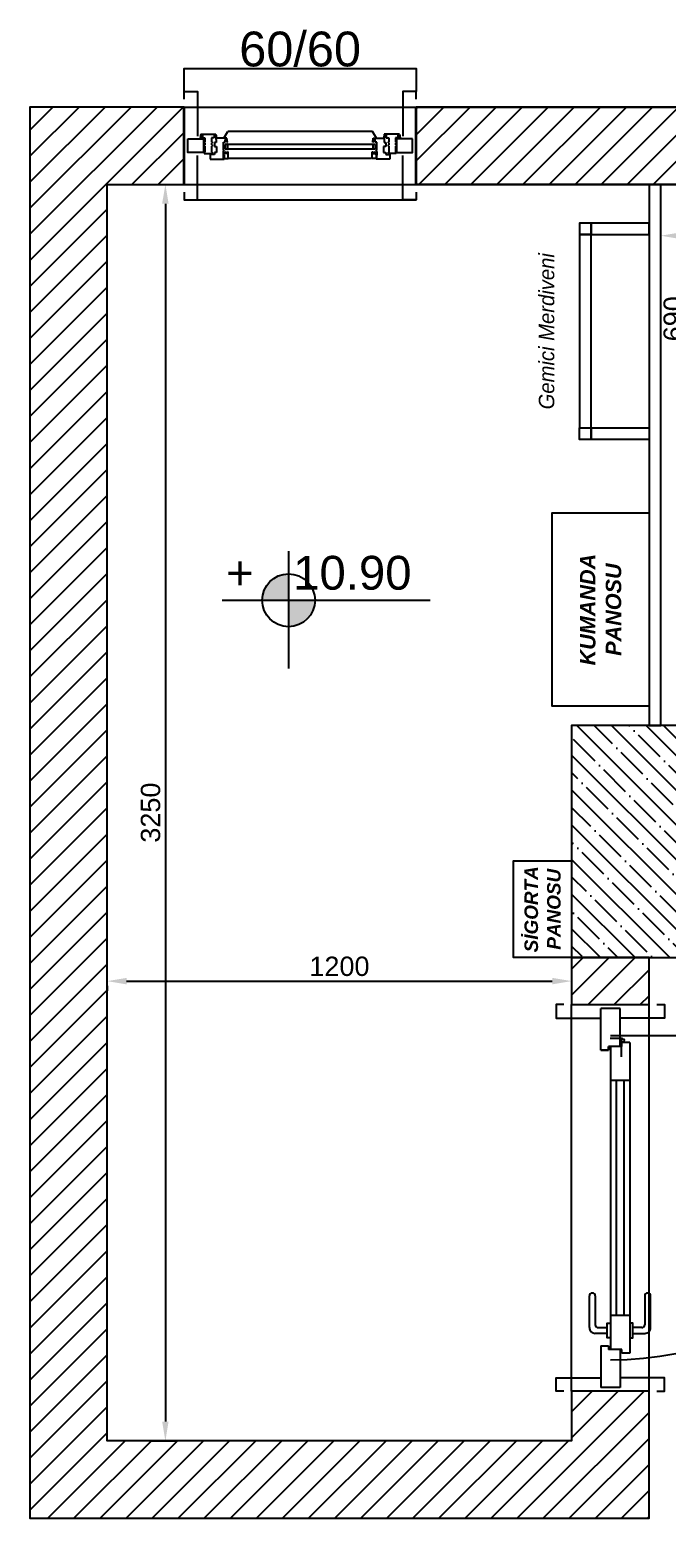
# Model space of a CAD drawing. Header units: millimetres. Extents: x 0 to 4434, y 0 to 3850.
# Drawn here: x 0 to 1647, y 0 to 3850 of the extents above; entities that cross this region are included whole.
import ezdxf
from ezdxf.enums import TextEntityAlignment as Align

# ---------------------------------------------------------------- set-up
doc = ezdxf.new("R2010")
doc.units = ezdxf.units.MM
doc.linetypes.add('CENTERX2', pattern=[4, 2.5, -0.5, 0.5, -0.5])
for name, color, linetype in [('DEMİR-ÇELİK', 3, 'Continuous'), ('duvar-kesim', 7, 'Continuous'), ('KAPI', 3, 'Continuous'), ('penc-yazi', 7, 'Continuous'), ('pencere', 7, 'Continuous'), ('TARAMA', 251, 'CENTERX2'), ('TUĞLA DUVAR', 251, 'Continuous'), ('Yazılar', 70, 'Continuous')]:
    doc.layers.add(name, color=color, linetype=linetype)
doc.layers.add('DUVAR', color=255, linetype='Continuous', lineweight=35)
doc.layers.add('KOLON', color=2, linetype='Continuous', lineweight=25)
doc.styles.add('autodim', font='arial.ttf')
doc.styles.get("Standard").update_dxf_attribs({"font": 'arial.ttf'})
doc.dimstyles.new('DimStyleALP', dxfattribs={"dimscale": 20, "dimtxt": 2.5, "dimasz": 2.5, "dimexe": 1.25, "dimexo": 0.625, "dimtad": 1, "dimdsep": 46, "dimtxsty": 'Standard', "dimcen": 2.5, "dimclrd": 60, "dimclre": 60, "dimadec": 0, "dimazin": 0, "dimtfac": 1, "dimtofl": 0, "dimtmove": 0, "dimatfit": 3, "dimfxl": 1, "dimarcsym": 0})

# ---------------------------------------------------------------- blocks, each defined once
blk = doc.blocks.new('fm-door1')
at = {"linetype": 'Continuous'}
for p, q in [((9, 5), (91, 5)), ((9, 5), (9, 3)), ((19, 5), (19, 0)), ((81, 5), (81, 0)), ((91, 5), (91, 3)), ((0, 2.5), (0, -2.5)), ((10, 2.5), (0, 2.5)), ((7.97, 3.18), (7.97, -0.03)), ((8.4, 2.76), (12.78, 2.76)), ((10, 3), (9, 3)), ((10, 3), (10, -0.5)), ((10, 3), (10, -0.5)), ((10, 0), (90, 0)), ((91, 3), (90, 3)), ((90, 3), (90, -0.5)), ((90, 2.5), (100, 2.5)), ((100, 2.5), (100, -2.5)), ((11, -2.5), (0, -2.5)), ((10, -0.5), (11, -0.5)), ((11, -0.5), (10, -0.5)), ((11, -0.5), (11, -2.5)), ((11, -2.5), (11, -0.5)), ((89, -2.5), (89, -0.5)), ((89, -0.5), (90, -0.5)), ((89, -2.5), (100, -2.5))]:
    blk.add_line(p, q, dxfattribs=at)
at = {"color": 8, "linetype": 'Continuous'}
for p, q in [((19, 3.5), (81, 3.5)), ((19, 1.5), (81, 1.5))]:
    blk.add_line(p, q, dxfattribs=at)
at = {"linetype": 'Continuous'}
for points in [[(85.76, 5.81), (85.76, 8.89, 0.414214), (84.24, 10.41), (75.86, 10.41, 1), (75.86, 8.89), (83.48, 8.89, -0.414214), (84.24, 8.13), (84.24, 5.81)], [(85.76, -0.81), (85.76, -3.89, -0.414214), (84.24, -5.41), (75.86, -5.41, -1), (75.86, -3.89), (83.48, -3.89, 0.414214), (84.24, -3.13), (84.24, -0.81)]]:
    blk.add_lwpolyline(points, format="xyb", dxfattribs=at)
for points in [[(86.9, 5), (86.9, 5.81), (83.1, 5.81), (83.1, 5)], [(86.9, 0), (86.9, -0.81), (83.1, -0.81), (83.1, 0)]]:
    blk.add_lwpolyline(points, dxfattribs=at)
blk.add_circle((8.4, 3.18), 0.426, dxfattribs=at)
blk = doc.blocks.new('fm-win1')
at = {"linetype": 'Continuous'}
for p, q in [((5.7, 3), (5.5, 2)), ((5.5, 2), (5.81, 2)), ((5.7, 3), (12.5, 3)), ((5.81, 2), (5.95, 2.7)), ((5.95, 2.7), (6.46, 2.7)), ((6.46, 2.7), (6.46, 2)), ((6.46, 2), (7.5, 2)), ((7.5, 1), (7.2, 1)), ((7.2, 1), (7.2, 0.7)), ((7.2, 0.7), (7.5, 0.7)), ((7.5, 0.2), (7.2, 0.2)), ((7.2, 0.2), (7.2, -0.1)), ((7.5, 2), (7.5, 1)), ((7.5, 0.7), (7.5, 0.2)), ((11.74, 2), (10.5, 2)), ((10.5, 2), (10.5, 1)), ((10.5, 1), (10.8, 1)), ((10.5, 0.7), (10.5, 0.2)), ((10.8, 0.7), (10.5, 0.7)), ((10.5, 0.2), (10.8, 0.2)), ((10.8, 1), (10.8, 0.7)), ((10.8, 0.2), (10.8, -0.1)), ((12.25, 2.7), (11.74, 2.7)), ((11.74, 2.7), (11.74, 2)), ((12.6, 0.8), (11.8, 0.8)), ((11.8, 0.8), (11.8, -0.2)), ((12.39, 2), (12.25, 2.7)), ((12.7, 2), (12.39, 2)), ((12.5, 3), (12.7, 2)), ((17.4, 1.9), (12.5, 1.9)), ((12.5, 1.9), (12.5, 1.6)), ((12.5, 1.6), (12.6, 1.6)), ((12.6, 1.6), (12.6, 0.8)), ((15.8, 0.9), (16.64, 0.9)), ((15.8, -1.25), (15.8, 0.9)), ((16.64, 1.6), (17.15, 1.6)), ((16.64, 0.9), (16.64, 1.6)), ((17.15, 1.6), (17.29, 0.9)), ((17.29, 0.9), (17.6, 0.9)), ((17.6, 0.9), (17.4, 1.9)), ((82.4, 0.9), (82.6, 1.9)), ((82.71, 0.9), (82.4, 0.9)), ((82.6, 1.9), (87.5, 1.9)), ((82.85, 1.6), (82.71, 0.9)), ((83.36, 1.6), (82.85, 1.6)), ((83.36, 0.9), (83.36, 1.6)), ((84.2, 0.9), (83.36, 0.9)), ((84.2, -1.25), (84.2, 0.9)), ((87.5, 3), (87.3, 2)), ((87.3, 2), (87.61, 2)), ((87.4, 1.6), (87.4, 0.8)), ((87.5, 1.6), (87.4, 1.6)), ((87.4, 0.8), (88.2, 0.8)), ((94.3, 3), (87.5, 3)), ((87.5, 1.9), (87.5, 1.6)), ((87.61, 2), (87.75, 2.7)), ((87.75, 2.7), (88.26, 2.7)), ((88.2, 0.8), (88.2, -0.2)), ((88.26, 2.7), (88.26, 2)), ((88.26, 2), (89.5, 2)), ((89.5, 1), (89.2, 1)), ((89.2, 1), (89.2, 0.7)), ((89.2, 0.7), (89.5, 0.7)), ((89.5, 0.2), (89.2, 0.2)), ((89.2, 0.2), (89.2, -0.1)), ((89.5, 2), (89.5, 1)), ((89.5, 0.7), (89.5, 0.2)), ((92.5, 2), (92.5, 1)), ((93.54, 2), (92.5, 2)), ((92.5, 1), (92.8, 1)), ((92.8, 0.7), (92.5, 0.7)), ((92.5, 0.7), (92.5, 0.2)), ((92.5, 0.2), (92.8, 0.2)), ((92.8, 1), (92.8, 0.7)), ((92.8, 0.2), (92.8, -0.1)), ((93.54, 2.7), (93.54, 2)), ((94.05, 2.7), (93.54, 2.7)), ((94.19, 2), (94.05, 2.7)), ((94.5, 2), (94.19, 2)), ((94.3, 3), (94.5, 2)), ((7.2, -0.1), (7.5, -0.1)), ((7.5, -1.7), (7.2, -1.7)), ((7.2, -1.7), (7.2, -2)), ((7.2, -2), (10.8, -2)), ((7.5, -0.1), (7.5, -1.7)), ((11.8, -2.25), (10, -2.25)), ((10, -2.25), (10, -3.5)), ((10, -3.5), (16.1, -3.5)), ((10.5, -0.1), (10.5, -1.7)), ((10.8, -0.1), (10.5, -0.1)), ((10.5, -1.7), (10.8, -1.7)), ((10.8, -1.7), (10.8, -2)), ((11.8, -0.2), (12.8, -0.2)), ((12.8, -1.75), (11.8, -1.75)), ((11.8, -1.75), (11.8, -2.25)), ((12.8, -0.2), (12.8, -1.75)), ((16.1, -1.25), (15.8, -1.25)), ((15.8, -1.4), (16.1, -1.4)), ((15.8, -3.2), (15.8, -1.4)), ((16.1, -3.2), (15.8, -3.2)), ((16.1, -1.4), (16.1, -1.25)), ((16.1, -3.5), (16.1, -3.2)), ((83.9, -1.4), (83.9, -1.25)), ((83.9, -1.25), (84.2, -1.25)), ((84.2, -1.4), (83.9, -1.4)), ((83.9, -3.5), (83.9, -3.2)), ((83.9, -3.2), (84.2, -3.2)), ((90, -3.5), (83.9, -3.5)), ((84.2, -3.2), (84.2, -1.4)), ((87.2, -0.2), (87.2, -1.75)), ((88.2, -0.2), (87.2, -0.2)), ((87.2, -1.75), (88.2, -1.75)), ((88.2, -1.75), (88.2, -2.25)), ((88.2, -2.25), (90, -2.25)), ((89.2, -0.1), (89.5, -0.1)), ((89.5, -1.7), (89.2, -1.7)), ((89.2, -1.7), (89.2, -2)), ((92.8, -2), (89.2, -2)), ((89.5, -0.1), (89.5, -1.7)), ((90, -2.25), (90, -3.5)), ((92.8, -0.1), (92.5, -0.1)), ((92.5, -0.1), (92.5, -1.7)), ((92.5, -1.7), (92.8, -1.7)), ((92.8, -1.7), (92.8, -2))]:
    blk.add_line(p, q, dxfattribs=at)
at = {"color": 8, "linetype": 'Continuous'}
for p, q in [((15.95, 1.9), (17.75, 3.7)), ((83.4, 0.28), (16.6, 0.28)), ((16.6, 0.28), (16.6, -0.92)), ((17.6, 0.28), (17.6, -0.92)), ((82.25, 3.7), (17.75, 3.7)), ((84.05, 1.9), (82.25, 3.7)), ((82.4, 0.28), (82.4, -0.92)), ((83.4, 0.28), (83.4, -0.92)), ((15.9, -1.55), (15.9, -2.45)), ((16, -1.55), (15.9, -1.55)), ((15.9, -2.45), (16.2, -2.45)), ((16, -2.15), (16, -1.55)), ((16.8, -2.15), (16, -2.15)), ((16.2, -2.45), (16.2, -3.35)), ((16.2, -3.35), (17.9, -3.35)), ((83.4, -0.92), (16.6, -0.92)), ((16.8, -1.55), (16.8, -2.15)), ((17.1, -1.55), (16.8, -1.55)), ((17.1, -2.05), (17.1, -1.55)), ((17.6, -2.05), (17.1, -2.05)), ((17.6, -1.55), (17.6, -2.05)), ((17.9, -1.55), (17.6, -1.55)), ((17.9, -3.35), (17.9, -1.55)), ((81.85, -3.35), (18.15, -3.35)), ((82.1, -1.55), (82.4, -1.55)), ((82.1, -3.35), (82.1, -1.55)), ((83.8, -3.35), (82.1, -3.35)), ((82.4, -1.55), (82.4, -2.05)), ((82.4, -2.05), (82.9, -2.05)), ((82.9, -2.05), (82.9, -1.55)), ((82.9, -1.55), (83.2, -1.55)), ((83.2, -1.55), (83.2, -2.15)), ((83.2, -2.15), (84, -2.15)), ((84.1, -2.45), (83.8, -2.45)), ((83.8, -2.45), (83.8, -3.35)), ((84, -2.15), (84, -1.55)), ((84, -1.55), (84.1, -1.55)), ((84.1, -1.55), (84.1, -2.45))]:
    blk.add_line(p, q, dxfattribs=at)
at = {"linetype": 'Continuous'}
for points in [[(0, 1.75), (7, 1.75), (7, -1.75), (0, -1.75)], [(100, 1.75), (93, 1.75), (93, -1.75), (100, -1.75)]]:
    blk.add_lwpolyline(points, close=True, dxfattribs=at)
blk = doc.blocks.new('*D13')
at = {"color": 60, "linetype": 'ByBlock', "lineweight": -2, "transparency": 16777216}
for p, q in [((1855, 3447.3), (1675.7, 3447.3)), ((1700.7, 2807.3), (1700.7, 3397.3)), ((1735, 2757.3), (1675.7, 2757.3))]:
    blk.add_line(p, q, dxfattribs=at)
at = {"color": 60, "transparency": 16777216}
for points in [[(1692.4, 3397.3), (1709.1, 3397.3), (1700.7, 3447.3)], [(1692.4, 2807.3), (1709.1, 2807.3), (1700.7, 2757.3)]]:
    blk.add_solid(points, dxfattribs=at)
at = {"layer": 'Defpoints', "color": 0, "transparency": 16777216}
for p in [(1700.7, 3447.3), (1867.5, 3447.3), (1747.5, 2757.3)]:
    blk.add_point(p, dxfattribs=at)
at = {"color": 0, "transparency": 16777216, "insert": (1662.7, 3102.3), "char_height": 50, "attachment_point": 5, "rotation": 90}
blk.add_mtext('690', dxfattribs=at)
blk = doc.blocks.new('*D14')
at = {"color": 60, "linetype": 'ByBlock', "lineweight": -2, "transparency": 16777216}
for p, q in [((311.7, 3450), (375.3, 3450)), ((350.3, 3400), (350.3, 250)), ((311.7, 200), (375.3, 200))]:
    blk.add_line(p, q, dxfattribs=at)
at = {"color": 60, "transparency": 16777216}
for points in [[(341.9, 3400), (358.6, 3400), (350.3, 3450)], [(341.9, 250), (358.6, 250), (350.3, 200)]]:
    blk.add_solid(points, dxfattribs=at)
at = {"layer": 'Defpoints', "color": 0, "transparency": 16777216}
for p in [(299.2, 3450), (299.2, 200), (350.3, 200)]:
    blk.add_point(p, dxfattribs=at)
at = {"color": 0, "transparency": 16777216, "insert": (312.2, 1825), "char_height": 50, "attachment_point": 5, "rotation": 90}
blk.add_mtext('3250', dxfattribs=at)
blk = doc.blocks.new('*D15')
at = {"color": 60, "linetype": 'ByBlock', "lineweight": -2, "transparency": 16777216}
for p, q in [((250, 1389.2), (1350, 1389.2)), ((200, 1376.7), (200, 1364.2)), ((1400, 1376.7), (1400, 1364.2))]:
    blk.add_line(p, q, dxfattribs=at)
at = {"color": 60, "transparency": 16777216}
for points in [[(250, 1397.5), (250, 1380.8), (200, 1389.2)], [(1350, 1397.5), (1350, 1380.8), (1400, 1389.2)]]:
    blk.add_solid(points, dxfattribs=at)
at = {"layer": 'Defpoints', "color": 0, "transparency": 16777216}
for p in [(200, 1389.2), (1400, 1389.2), (1400, 1389.2)]:
    blk.add_point(p, dxfattribs=at)
at = {"color": 0, "transparency": 16777216, "insert": (800, 1427.2), "char_height": 50, "attachment_point": 5}
blk.add_mtext('1200', dxfattribs=at)
blk = doc.blocks.new('*D10')
at = {"color": 60, "linetype": 'ByBlock', "lineweight": -2, "transparency": 16777216}
for p, q in [((15322.8, 25325.8), (15322.8, 25358.3)), ((17342.8, 25333.3), (15372.8, 25333.3)), ((17392.8, 25325.8), (17392.8, 25358.3))]:
    blk.add_line(p, q, dxfattribs=at)
at = {"color": 60, "transparency": 16777216}
for points in [[(15372.8, 25341.6), (15372.8, 25324.9), (15322.8, 25333.3)], [(17342.8, 25341.6), (17342.8, 25324.9), (17392.8, 25333.3)]]:
    blk.add_solid(points, dxfattribs=at)
at = {"layer": 'Defpoints', "color": 0, "transparency": 16777216}
for p in [(15322.8, 25333.3), (15322.8, 25313.3), (17392.8, 25313.3)]:
    blk.add_point(p, dxfattribs=at)
at = {"color": 0, "transparency": 16777216, "insert": (16357.8, 25371.3), "char_height": 50, "attachment_point": 5}
blk.add_mtext('2070', dxfattribs=at)
blk = doc.blocks.new('KotSembol_üstten')
at = {"layer": 'Yazılar'}
h = blk.add_hatch(color=90, dxfattribs=at)
h.paths.add_polyline_path([(310586.75, -151889.03), (310586.75, -151880.59, 0.414214), (310578.31, -151889.03)])
h.paths.add_polyline_path([(310595.18, -151889.03), (310586.75, -151889.03), (310586.75, -151897.46, 0.414214)])
at = {"layer": 'Yazılar', "color": 90}
for p, q in [((310586.75, -151873.3), (310586.75, -151910.77)), ((310565.59, -151889.03), (310631.92, -151889.03))]:
    blk.add_line(p, q, dxfattribs=at)
blk.add_circle((310586.75, -151889.03), 8.43, dxfattribs=at)

msp = doc.modelspace()

# ---------------------------------------------------------------- hatches: boundary and pattern name
at = {"layer": 'TARAMA'}
h = msp.add_hatch(dxfattribs=at)
h.set_pattern_fill('ANSI31', color=256, scale=15)
h.set_pattern_definition([(45, (-13692.77, -2828.585), (-33.67596, 33.67596), [])])
h.paths.add_polyline_path([(398.446, 3450), (398.446, 3650), (0, 3650), (0, 0), (1600, 0), (1600, 328.5), (1400, 328.5), (1400, 200), (200, 200), (200, 3450)])
h.paths.add_polyline_path([(1700, 1700), (4000, 1700), (4000, 1500), (1700, 1500)])
h.paths.add_polyline_path([(4100, 2050), (4300, 2050), (4300, 3650), (998.446, 3650), (998.446, 3450), (4100, 3450)])
edge = h.paths.add_edge_path(flags=17)
edge.add_line((1400.01, 1450), (1400, 1328.5))
edge.add_line((1400, 1328.5), (1600, 1328.5))
edge.add_line((1600, 1328.5), (1600, 1450))
edge.add_line((1600, 1450), (1400.01, 1450.016))
h = msp.add_hatch(dxfattribs=at)
h.set_pattern_fill('ANSI35', color=256, scale=10, angle=90, style=0)
h.set_pattern_definition([(135, (-2103803.4, 187018.3), (-44.9012806, -44.9012806), []), (135, (-2103803.4, 187063.2), (-44.9012806, -44.9012806), [79.375, -15.875, 0, -15.875])])
h.paths.add_polyline_path([(1700, 2050), (1400.014, 2050), (1400.014, 1450), (1700, 1450)])

# ---------------------------------------------------------------- linework, layer by layer
msp.add_line((1600, 3450), (1600, 2050))
for points in [[(1600, 2600), (1600, 2100), (1350, 2100), (1350, 2600)], [(1400.01, 1450), (1250.01, 1450), (1250.01, 1700), (1400.01, 1700)]]:
    msp.add_lwpolyline(points, close=True)
at = {"layer": 'DEMİR-ÇELİK'}
for points in [[(1600, 2050), (1630, 2050), (1630, 3450), (1600, 3450)], [(1420, 3320), (1450, 3320), (1450, 3350), (1420, 3350)], [(1600, 3350), (1450, 3350), (1450, 3320), (1600, 3320)], [(1450, 3320), (1420, 3320), (1420, 2820), (1450, 2820)], [(1420, 2820), (1450, 2820), (1450, 2790), (1420, 2790)], [(1600, 2790), (1450, 2790), (1450, 2820), (1600, 2820)]]:
    msp.add_lwpolyline(points, close=True, dxfattribs=at)
at = {"layer": 'DUVAR', "ltscale": 3}
for p, q in [((398.446, 3450), (398.446, 3650)), ((998.446, 3450), (998.446, 3650))]:
    msp.add_line(p, q, dxfattribs=at)
at = {"layer": 'duvar-kesim', "ltscale": 3}
for p, q in [((398.446, 3650), (998.446, 3650)), ((398.446, 3450), (998.446, 3450))]:
    msp.add_line(p, q, dxfattribs=at)
at = {"layer": 'KAPI', "ltscale": 3}
for points in [[(1380, 1328.5), (1360, 1328.5), (1360, 1293.5), (1475, 1293.5)], [(1620, 1328.5), (1640, 1328.5), (1640, 1293.5), (1525, 1293.5)], [(1380, 328.5), (1360, 328.5), (1360, 363.5), (1475, 363.5)], [(1620, 328.5), (1640, 328.5), (1640, 363.5), (1525, 363.5)]]:
    msp.add_lwpolyline(points, dxfattribs=at)
msp.add_lwpolyline([(1500, 1248.5), (2340, 1248.5, -0.41421356), (1500, 408.5, -0.41421356)], format="xyb", dxfattribs=at)
at = {"layer": 'KOLON', "ltscale": 3}
msp.add_lwpolyline([(1700, 2050), (1400.014, 2050), (1400.014, 1450), (1700, 1450)], close=True, dxfattribs=at)
at = {"layer": 'pencere', "ltscale": 3}
for points in [[(398.446, 3690), (398.446, 3750), (998.446, 3750), (998.446, 3690)], [(398.446, 3670), (398.446, 3690), (433.446, 3690), (433.446, 3575)], [(998.446, 3670), (998.446, 3690), (963.446, 3690), (963.446, 3575)], [(398.446, 3430), (398.446, 3410), (433.446, 3410), (433.446, 3525)], [(998.446, 3430), (998.446, 3410), (963.446, 3410), (963.446, 3525)], [(398.446, 3410), (998.446, 3410)]]:
    msp.add_lwpolyline(points, dxfattribs=at)
at = {"layer": 'TUĞLA DUVAR', "ltscale": 3}
for p, q in [((1400, 328.5), (1400, 1328.5)), ((1600, 328.5), (1600, 1328.5))]:
    msp.add_line(p, q, dxfattribs=at)
at = {"layer": 'TUĞLA DUVAR'}
for points in [[(398.446, 3650), (0, 3650), (0, 0), (1600, 0), (1600, 328.5), (1400, 328.5), (1400, 200), (200, 200), (200, 3450), (398.446, 3450)], [(398.446, 3450), (398.446, 3650), (0, 3650), (0, 0), (1600, 0), (1600, 328.5), (1400, 328.5), (1400, 200), (200, 200), (200, 3450), (398.446, 3450)], [(998.446, 3650), (4300, 3650), (4300, 2050)], [(4100, 2050), (4300, 2050), (4300, 3650), (998.446, 3650), (998.446, 3450), (4100, 3450), (4100, 2050)], [(4100, 2050), (4100, 3450), (1600, 3450), (998.446, 3450)], [(1400.01, 1450), (1400, 1328.5), (1600, 1328.5), (1600, 1450), (1400.01, 1450.016)], [(1400.01, 1450), (1400, 1328.5), (1600, 1328.5), (1600, 1450)]]:
    msp.add_lwpolyline(points, dxfattribs=at)

# ---------------------------------------------------------------- block references
at = {"layer": 'DUVAR', "linetype": 'ByBlock', "xscale": 8.099999999976717, "yscale": 8.099999999976717, "zscale": 8.099999999976717}
msp.add_blockref('KotSembol_üstten', (-2515084.043, 1232675.24), dxfattribs=at)
at = {"layer": 'KAPI', "ltscale": 3, "xscale": 9.800000000000182, "yscale": 10, "zscale": 9.800000000000182, "rotation": 270}
msp.add_blockref('fm-door1', (1500, 1318.5), dxfattribs=at)
at = {"layer": 'pencere', "ltscale": 3, "xscale": 5.799999999999272, "yscale": 10, "zscale": 5.799999999999272}
msp.add_blockref('fm-win1', (408.446, 3550), dxfattribs=at)

# ---------------------------------------------------------------- texts
at = {"attachment_point": 5, "rotation": 90}
for s, insert, char_height, width in [('{\\fArial|b1|i1|c162|p34;KUMANDA \\PPANOSU}', (1475, 2350), 40, 500), ('{\\fArial|b1|i1|c162|p34;SİGORTA PANOSU}', (1325.01, 1575), 35, 250)]:
    msp.add_mtext(s, dxfattribs=dict(at, insert=insert, char_height=char_height, width=width))
at = {"layer": 'penc-yazi', "ltscale": 3, "style": 'autodim'}
msp.add_text('60/60', height=90, dxfattribs=at).set_placement((698.446, 3800), align=Align.MIDDLE_CENTER)
at = {"layer": 'Yazılar', "color": 1, "insert": (1335.384, 3070), "char_height": 40, "width": 400.00001, "attachment_point": 5, "rotation": 90}
msp.add_mtext('{\\fMS PGothic|b0|i1|c162|p34;\\C256;Gemici Merdiveni}', dxfattribs=at)
at = {"layer": 'Yazılar', "color": 90, "insert": (473.356, 2489.148), "char_height": 87.48, "width": 879.87512, "attachment_point": 1}
msp.add_mtext(' +   10.90', dxfattribs=at)

# ---------------------------------------------------------------- dimensions: what is measured, and where the dimension line sits
for base, p1, p2, picture, middle in [((350.263, 200), (299.223, 3450), (299.223, 200), '*D14', (312.217, 1825)), ((1700.749, 3447.34), (1747.542, 2757.34), (1867.542, 3447.34), '*D13', (1662.72, 3102.34))]:
    dim = msp.add_linear_dim(base=base, p1=p1, p2=p2, angle=90, dimstyle='DimStyleALP')
    dim.commit()
    dim.dimension.update_dxf_attribs({"geometry": picture, "text_midpoint": middle})
dim = msp.add_linear_dim(base=(1630, 3317.167), p1=(3700, 3297.154), p2=(1630, 3297.154), dimstyle='DimStyleALP')
dim.commit()
dim.dimension.update_dxf_attribs({"geometry": '*D10', "text_midpoint": (2665, 3355.196), "insert": (-13692.769, -22016.115)})
dim = msp.add_linear_dim(base=(1400, 1389.159), p1=(200, 1389.25), p2=(1400, 1389.25), dimstyle='DimStyleALP')
dim.commit()
dim.dimension.update_dxf_attribs({"geometry": '*D15', "text_midpoint": (800, 1427.187)})

doc.saveas('drawing.dxf')
